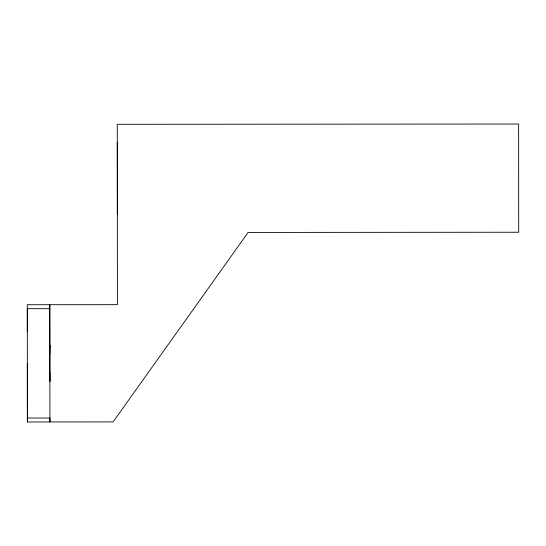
<?xml version="1.0" encoding="UTF-8"?>
<svg xmlns="http://www.w3.org/2000/svg" width="546" height="546" viewBox="0 0 546 546"><rect width="100%" height="100%" fill="white"/><g stroke="black" fill="none" stroke-linecap="round" stroke-linejoin="round"><path stroke-width="0.82" d="M49.843 347.72L49.829 345.304L49.829 354.32M27.32 363.356L27.382 418.031L49.925 418.011L49.932 421.962L49.782 304.723L49.877 379.682M49.85 378.965L49.857 381.381L49.863 372.358M117.294 142.342L117.342 214.489M49.85 308.667L27.307 308.688L27.3 331.791M27.382 421.976L113.077 421.915L248.123 232.432L518.7 232.241L518.625 124.024L117.281 124.304L117.41 304.675L27.307 304.736L27.382 421.976L27.382 418.031"/></g></svg>
